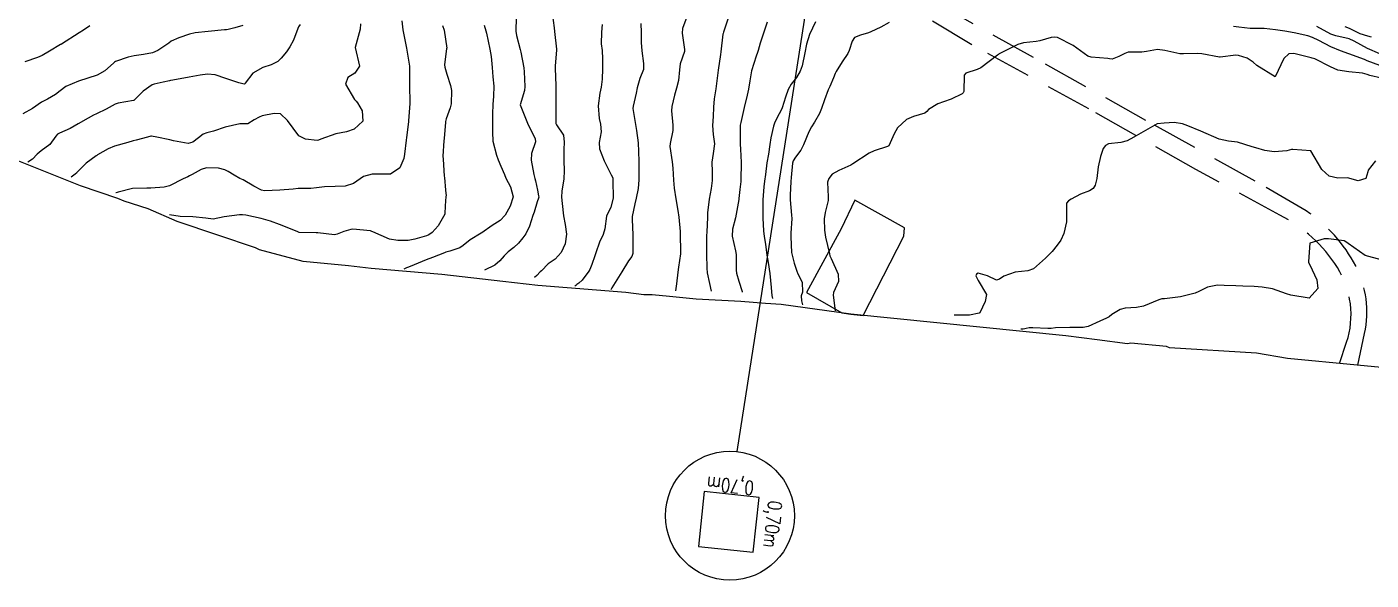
# Model space of a CAD drawing. Header units: metres. Extents: x 298520 to 308411, y 7433745 to 7450750.
# Drawn here: x 299195.5 to 299341.6, y 7449292.9 to 7449353 of the extents above; entities that cross this region are included whole.
import ezdxf

# ---------------------------------------------------------------- set-up
doc = ezdxf.new("R2010")
doc.units = ezdxf.units.M
doc.header["$LTSCALE"] = 10
doc.linetypes.add('CONTINUO', pattern=[0])
doc.linetypes.add('DASHED', pattern=[0.75, 0.5, -0.25])
for name, color, linetype in [('Area', 45, 'Continuous'), ('Curvas de Nivel 1m', 11, 'Continuous'), ('Curvas de Nivel 5m', 15, 'Continuous'), ('Edificações', 30, 'Continuous'), ('TEXTO', 45, 'Continuous'), ('Vias Secundárias', 230, 'DASHED')]:
    doc.layers.add(name, color=color, linetype=linetype)
doc.styles.add('ROMANS', font='romans', dxfattribs={"height": 0.2})

msp = doc.modelspace()

# ---------------------------------------------------------------- linework, layer by layer
at = {"layer": 'Area'}
msp.add_polyline3d([(299355.19, 7449314.84, 712.09), (299332.49, 7449317.01, 710.46), (299329.11, 7449317.59, 709.62), (299319.65, 7449318.17, 709), (299319.33, 7449318.33, 709.08), (299315.45, 7449318.67, 709.34), (299315.08, 7449318.62, 714.65), (299311.79, 7449319.04, 711.28), (299308.39, 7449319.47, 716.13), (299285.03, 7449321.84, 714.12), (299277.44, 7449322.9, 712.39), (299275.75, 7449323.01, 713.02), (299273.07, 7449323.2, 714.2), (299268.23, 7449323.45, 715.54), (299265.33, 7449323.75, 716.2), (299263.45, 7449323.92, 716.98), (299262.54, 7449323.92, 716.74), (299260.58, 7449324.17, 718.11), (299251, 7449324.94, 724.97), (299247.22, 7449325.4, 723.66), (299240.57, 7449326.13, 726.9), (299232.92, 7449326.78, 728.31), (299230.46, 7449327.08, 728.6), (299225.53, 7449327.56, 733.93), (299220.76, 7449328.82, 737.65), (299220.34, 7449329.05, 743.58), (299216.23, 7449330.43, 722.51), (299211.83, 7449331.91, 743.1), (299208.69, 7449333.26, 739.87), (299206.06, 7449334.11, 724.96), (299205.39, 7449334.41, 723.62), (299201.33, 7449335.78, 725.98), (299191.33, 7449339.76, 727.59)], dxfattribs=at)
at = {"layer": 'Curvas de Nivel 1m', "flags": 128}
for points, elevation in [([(299252.56, 7449354.55), (299252.78, 7449352.95), (299252.83, 7449352.54), (299253.06, 7449350.64), (299253.06, 7449350.54), (299252.9, 7449348.78), (299252.9, 7449348.54), (299252.97, 7449346.69), (299252.97, 7449346.54), (299252.96, 7449344.67), (299252.96, 7449344.54), (299252.96, 7449342.65), (299252.98, 7449342.54), (299253.06, 7449342.39), (299253.79, 7449341.27), (299253.88, 7449340.53), (299253.85, 7449339.71), (299253.85, 7449338.53), (299253.87, 7449337.4), (299253.83, 7449336.53), (299253.63, 7449335.18), (299253.59, 7449334.53), (299253.65, 7449333.84), (299253.81, 7449332.53), (299253.97, 7449331.56), (299254.12, 7449330.52), (299253.97, 7449329.46), (299253.56, 7449328.53), (299252.89, 7449327.82), (299252.13, 7449327.29), (299251.4, 7449326.55), (299251.28, 7449326.42), (299250.92, 7449326.05), (299250.65, 7449325.81)], 719), ([(299218.95, 7449353.18), (299218.08, 7449352.95), (299217.38, 7449352.76), (299217.18, 7449352.74), (299216.95, 7449352.73), (299215.18, 7449352.56), (299213.78, 7449352.4), (299213.18, 7449352.26), (299212.02, 7449351.87), (299211.17, 7449351.49), (299210.91, 7449351.29), (299210.6, 7449351.05), (299209.73, 7449350.48), (299209.15, 7449350.24), (299208.16, 7449350.06), (299207.15, 7449349.9), (299206.49, 7449349.75), (299205.14, 7449349.28), (299205.03, 7449349.22), (299204.91, 7449349.11), (299203.97, 7449348.27), (299203.12, 7449347.78), (299201.11, 7449347.16), (299199.72, 7449346.56), (299199.1, 7449346.1), (299198.59, 7449345.69), (299197.72, 7449345.19), (299197.3, 7449344.99), (299197.09, 7449344.85), (299196.12, 7449344.17), (299195.07, 7449343.61)], 726), ([(299202.35, 7449353.14), (299201.63, 7449352.69), (299201.18, 7449352.38), (299199.27, 7449351.18), (299199.2, 7449351.14), (299199.16, 7449351.12), (299197.95, 7449350.4), (299197.14, 7449349.93), (299196.65, 7449349.7), (299195.28, 7449349.23)], 727), ([(299231.76, 7449353.36), (299231.7, 7449352.79), (299231.16, 7449350.8), (299231.62, 7449348.79), (299231.13, 7449348.03), (299230.38, 7449347.55), (299230.12, 7449346.81), (299231.1, 7449345.16), (299231.27, 7449344.97), (299231.41, 7449344.8), (299231.93, 7449343.94), (299231.99, 7449342.79), (299231.05, 7449341.92), (299230.22, 7449341.64), (299229.05, 7449341.42), (299227.42, 7449340.84), (299227.17, 7449340.72), (299227.04, 7449340.71), (299225.76, 7449340.86), (299225.05, 7449341.22), (299223.8, 7449342.88), (299223.07, 7449343.58), (299222.35, 7449343.63), (299221.07, 7449343.39), (299220.74, 7449343.25), (299220.2, 7449342.93), (299219.49, 7449342.5), (299219.06, 7449342.51), (299218.62, 7449342.51), (299217.05, 7449342.14), (299215.78, 7449341.71), (299215.05, 7449341.53), (299214.64, 7449341.4), (299214.16, 7449341), (299213.51, 7449340.53), (299213.03, 7449340.37), (299211.42, 7449340.65), (299211.04, 7449340.76), (299209.6, 7449341.05), (299209.04, 7449341.16), (299208.95, 7449341.16), (299208.6, 7449341.06), (299207.38, 7449340.74), (299207.04, 7449340.65), (299206.45, 7449340.5), (299205.03, 7449340.08), (299204.34, 7449339.81), (299203.18, 7449339.13), (299203.08, 7449339.07), (299203.02, 7449339.03), (299201.93, 7449338.22), (299200.99, 7449337.28), (299200.93, 7449337.22), (299200.87, 7449337.16), (299200.29, 7449336.73)], 724), ([(299236.25, 7449353.69), (299236.35, 7449352.74), (299236.64, 7449351.26), (299236.75, 7449350.73), (299237.08, 7449348.78), (299237.08, 7449348.73), (299237.07, 7449346.77), (299237.07, 7449346.73), (299237.09, 7449344.73), (299236.96, 7449342.83), (299236.95, 7449342.73), (299236.74, 7449341.04), (299236.7, 7449340.73), (299236.54, 7449339.21), (299236.47, 7449338.74), (299236.02, 7449337.73), (299235, 7449337.05), (299234.72, 7449337.03), (299233, 7449337.06), (299232.08, 7449336.78), (299230.99, 7449336.04), (299230.07, 7449335.73), (299228.98, 7449335.7), (299227.82, 7449335.68), (299226.98, 7449335.57), (299226.34, 7449335.5), (299224.98, 7449335.47), (299224.43, 7449335.43), (299222.98, 7449335.29), (299221.31, 7449335.24), (299220.98, 7449335.32), (299220.16, 7449335.75), (299218.99, 7449336.41), (299218.64, 7449336.59), (299218.01, 7449336.95), (299217.37, 7449337.34), (299217, 7449337.5), (299216.3, 7449337.68), (299215, 7449337.74), (299214.45, 7449337.54), (299213.44, 7449337.01), (299213.15, 7449336.85), (299212.99, 7449336.76), (299212.49, 7449336.52), (299210.98, 7449335.78), (299210.41, 7449335.62), (299208.98, 7449335.51), (299208.52, 7449335.52), (299206.98, 7449335.5), (299205.42, 7449335.1), (299205.21, 7449335.03), (299205.15, 7449335.04)], 723), ([(299240.67, 7449353.2), (299240.84, 7449352.68), (299241.11, 7449350.74), (299241.1, 7449350.68), (299240.89, 7449348.93), (299240.91, 7449348.68), (299241.12, 7449347.89), (299241.53, 7449346.68), (299241.64, 7449346.14), (299241.6, 7449344.67), (299241.5, 7449344.25), (299241.07, 7449343.04), (299240.99, 7449342.76), (299240.98, 7449342.68), (299240.83, 7449340.9), (299240.81, 7449340.68), (299240.71, 7449338.99), (299240.72, 7449338.68), (299240.85, 7449336.82), (299240.86, 7449336.68), (299240.98, 7449335.29), (299241.04, 7449334.68), (299241.03, 7449334.62), (299240.96, 7449333.62), (299240.91, 7449332.72), (299240.9, 7449332.68), (299240.19, 7449331.43), (299239.53, 7449330.69), (299239.16, 7449330.46), (299238.92, 7449330.36), (299237.66, 7449329.97), (299236.91, 7449329.84), (299235.81, 7449329.84), (299234.91, 7449329.97), (299233.07, 7449330.78), (299232.97, 7449330.83), (299232.92, 7449330.85), (299232.84, 7449330.87), (299230.93, 7449331.05), (299230.69, 7449331.04), (299229.92, 7449330.81), (299229.22, 7449330.52), (299228.92, 7449330.47), (299227.1, 7449330.66), (299226.92, 7449330.67), (299225.07, 7449330.72), (299224.92, 7449330.76), (299224.67, 7449330.87), (299222.93, 7449331.58), (299221.95, 7449331.93), (299220.94, 7449332.23), (299219.29, 7449332.59), (299218.94, 7449332.61), (299218.61, 7449332.61), (299216.94, 7449332.41), (299215.74, 7449332.17), (299214.94, 7449332.26), (299213.54, 7449332.4), (299212.14, 7449332.43), (299211, 7449332.61)], 722), ([(299245.19, 7449353.24), (299245.38, 7449352.63), (299245.44, 7449352.37), (299245.79, 7449350.62), (299245.95, 7449349.83), (299246.05, 7449348.62), (299246.14, 7449347.6), (299246.25, 7449346.62), (299246.2, 7449345.51), (299246.12, 7449344.62), (299246.08, 7449343.61), (299246.09, 7449342.62), (299246.08, 7449341.59), (299246.12, 7449340.62), (299246.51, 7449339.12), (299246.7, 7449338.61), (299247.01, 7449337.9), (299247.38, 7449336.99), (299247.54, 7449336.6), (299248.05, 7449335.66), (299248.34, 7449334.59), (299248, 7449333.56), (299247.48, 7449332.6), (299246.94, 7449332.01), (299246.07, 7449331.48), (299244.92, 7449330.68), (299244.84, 7449330.63), (299243.66, 7449329.9), (299242.9, 7449329.28), (299242.53, 7449329.04), (299241.45, 7449328.67), (299241.01, 7449328.56), (299240.89, 7449328.51), (299239.58, 7449327.99), (299238.88, 7449327.73), (299237.15, 7449327), (299236.87, 7449326.89), (299236.76, 7449326.85), (299236.47, 7449326.73)], 721), ([(299258.02, 7449353.31), (299257.95, 7449352.48), (299257.91, 7449351.22), (299257.99, 7449350.48), (299258.05, 7449349.58), (299258.05, 7449348.48), (299258.01, 7449347.37), (299257.9, 7449346.48), (299257.75, 7449345.83), (299257.57, 7449344.48), (299257.69, 7449343.1), (299257.81, 7449342.48), (299257.88, 7449341.65), (299257.68, 7449340.48), (299257.71, 7449339.81), (299258.23, 7449338.48), (299259, 7449336.96), (299259.15, 7449336.63), (299259.17, 7449336.47), (299259.17, 7449336.29), (299259.19, 7449334.47), (299258.95, 7449333.41), (299258.62, 7449332.8), (299258.49, 7449332.47), (299258.31, 7449331.1), (299258.12, 7449330.48), (299257.73, 7449329.67), (299257.32, 7449328.49), (299257.22, 7449328.16), (299256.88, 7449327.23), (299256.67, 7449326.7), (299256.55, 7449326.49), (299255.83, 7449325.53), (299255.47, 7449325.2), (299255.25, 7449325.05), (299255.13, 7449324.94), (299255.05, 7449324.87)], 718), ([(299262.22, 7449353.4), (299262.26, 7449352.43), (299262.26, 7449351.34), (299262.3, 7449350.43), (299262.51, 7449349.06), (299262.48, 7449348.43), (299262.11, 7449347.45), (299261.81, 7449346.43), (299261.69, 7449345.85), (299261.36, 7449344.44), (299261.35, 7449344.16), (299261.62, 7449342.43), (299261.72, 7449341.77), (299261.91, 7449340.43), (299261.95, 7449339.5), (299261.98, 7449338.43), (299262, 7449337.43), (299261.99, 7449336.43), (299261.91, 7449335.5), (299261.69, 7449334.43), (299261.56, 7449333.83), (299261.28, 7449332.44), (299261.26, 7449332.12), (299261.33, 7449330.44), (299261.35, 7449330.01), (299261.35, 7449328.44), (299261.23, 7449328.1), (299260.88, 7449327.61), (299260.16, 7449326.45), (299259.07, 7449324.68), (299258.94, 7449324.47)], 717), ([(299267.2, 7449354.13), (299266.72, 7449352.85), (299266.69, 7449352.37), (299266.96, 7449350.58), (299266.94, 7449350.37), (299266.49, 7449349.03), (299266.4, 7449348.38), (299266.29, 7449347.21), (299266.09, 7449346.38), (299265.85, 7449345.63), (299265.56, 7449344.39), (299265.54, 7449343.92), (299265.7, 7449342.38), (299265.67, 7449341.77), (299265.38, 7449340.39), (299265.37, 7449340.05), (299265.63, 7449338.38), (299265.69, 7449337.69), (299265.76, 7449336.38), (299265.84, 7449335.52), (299266, 7449334.38), (299266.23, 7449333.1), (299266.33, 7449332.38), (299266.48, 7449330.82), (299266.5, 7449330.37), (299266.53, 7449328.75), (299266.51, 7449328.37), (299266.31, 7449326.94), (299266.22, 7449326.38), (299266.1, 7449325.14), (299265.98, 7449324.38)], 716), ([(299275.92, 7449353.54), (299275.49, 7449352.27), (299275.42, 7449352.03), (299275.17, 7449351.26), (299274.95, 7449350.48), (299274.89, 7449350.27), (299274.75, 7449349.87), (299274.25, 7449348.28), (299274.04, 7449347.2), (299273.91, 7449346.29), (299273.78, 7449345.61), (299273.45, 7449344.29), (299273.07, 7449342.65), (299273.01, 7449342.35), (299273.01, 7449342.3), (299272.99, 7449340.36), (299272.99, 7449340.3), (299273.03, 7449339.75), (299273.1, 7449338.3), (299273.08, 7449336.38), (299273.07, 7449336.3), (299273.07, 7449336.23), (299272.98, 7449335.36), (299272.87, 7449334.39), (299272.86, 7449334.3), (299272.57, 7449332.68), (299272.49, 7449332.3), (299272.18, 7449331.06), (299272.15, 7449330.31), (299272.49, 7449328.71), (299272.56, 7449328.3), (299272.56, 7449326.62), (299272.6, 7449326.3), (299272.86, 7449325.42), (299273.21, 7449324.3), (299273.23, 7449324.22)], 714), ([(299281.2, 7449353.6), (299280.54, 7449352.21), (299280.21, 7449351.17), (299280.02, 7449350.22), (299279.75, 7449348.83), (299279.53, 7449348.22), (299279.13, 7449347.55), (299278.53, 7449346.82), (299278.23, 7449346.24), (299277.94, 7449345.4), (299277.56, 7449344.25), (299277.42, 7449343.91), (299277.07, 7449343.28), (299276.74, 7449342.58), (299276.62, 7449342.25), (299276.33, 7449340.98), (299276.23, 7449340.26), (299276.07, 7449339.21), (299275.9, 7449338.26), (299275.74, 7449337.01), (299275.65, 7449336.27), (299275.59, 7449335.67), (299275.48, 7449334.27), (299275.47, 7449332.79), (299275.48, 7449332.27), (299275.53, 7449330.87), (299275.6, 7449330.27), (299275.74, 7449329.44), (299275.9, 7449328.26), (299276.06, 7449327.44), (299276.22, 7449326.26), (299276.38, 7449324.73), (299276.42, 7449324.26), (299276.44, 7449323.86), (299276.5, 7449323.52)], 713), ([(299289.2, 7449353.52), (299288.29, 7449353.02), (299287.19, 7449352.49), (299286.93, 7449352.39), (299286.09, 7449352.14), (299285.43, 7449351.89), (299285.17, 7449351.48), (299284.85, 7449350.47), (299284.7, 7449350.16), (299284.09, 7449349.23), (299283.45, 7449348.18), (299283.34, 7449347.97), (299283.13, 7449347.51), (299282.73, 7449346.58), (299282.58, 7449346.19), (299282.16, 7449345.13), (299281.83, 7449344.19), (299281.62, 7449343.65), (299281.07, 7449342.71), (299280.77, 7449342.2), (299280.48, 7449341.63), (299279.9, 7449340.22), (299279.61, 7449339.64), (299279.02, 7449338.9), (299278.77, 7449338.48), (299278.7, 7449338.23), (299278.55, 7449336.69), (299278.52, 7449336.23), (299278.45, 7449334.75), (299278.44, 7449334.24), (299278.59, 7449332.59), (299278.61, 7449332.23), (299278.52, 7449330.64), (299278.52, 7449330.23), (299278.59, 7449328.54), (299278.64, 7449328.23), (299278.88, 7449327.37), (299279.15, 7449326.5), (299279.28, 7449326.22), (299279.75, 7449325.32), (299279.77, 7449324.22), (299279.62, 7449323.83), (299279.68, 7449323.27), (299279.75, 7449322.99), (299279.78, 7449322.83)], 712), ([(299342.51, 7449348.84), (299341.15, 7449349.37), (299340.85, 7449349.49), (299339.16, 7449350.13), (299338.24, 7449350.45), (299337.17, 7449350.89), (299335.87, 7449351.55), (299335.19, 7449351.89), (299334.68, 7449352.07), (299333.19, 7449352.41), (299332.18, 7449352.59), (299331.19, 7449352.74), (299329.95, 7449352.87), (299329.2, 7449352.86), (299328.42, 7449352.87), (299327.2, 7449353.03), (299326.61, 7449353.07)], 712), ([(299342.51, 7449350.12), (299341.17, 7449350.69), (299339.71, 7449351.5), (299339.19, 7449351.74), (299337.74, 7449352.08), (299337.19, 7449352.27), (299335.68, 7449353.08)], 713), ([(299341.61, 7449351.91), (299341.19, 7449352.04), (299340.39, 7449352.29), (299339.2, 7449352.87), (299338.73, 7449353.05)], 714), ([(299342.7, 7449347.47), (299341.42, 7449347.77), (299341.14, 7449347.86), (299340.63, 7449348), (299339.14, 7449348.16), (299337.96, 7449348.35), (299337.14, 7449348.71), (299335.43, 7449349.56), (299335.15, 7449349.64), (299335.05, 7449349.67), (299333.16, 7449350.14), (299332.62, 7449350.13), (299332.07, 7449349.6), (299331.13, 7449347.61), (299329.15, 7449348.85), (299328.73, 7449349.22), (299328.1, 7449349.65), (299327.16, 7449349.95), (299326.85, 7449349.97), (299325.15, 7449349.76), (299325.08, 7449349.76), (299323.16, 7449350.12), (299322.71, 7449350.15), (299321.16, 7449350.1), (299320.77, 7449350.12), (299319.16, 7449350.46), (299318.34, 7449350.59), (299317.16, 7449350.37), (299316.64, 7449350.3), (299315.16, 7449350.3), (299314.8, 7449350.16), (299314.15, 7449349.81), (299313.42, 7449349.55), (299313.15, 7449349.57), (299312.94, 7449349.61), (299311.15, 7449349.74), (299310.78, 7449349.85), (299309.17, 7449351.01), (299307.5, 7449351.89), (299307.18, 7449351.94), (299306.8, 7449351.9), (299305.56, 7449351.53), (299305.18, 7449351.46), (299303.78, 7449351.32), (299303.17, 7449351.14), (299302.38, 7449350.73), (299301.16, 7449350.1), (299301.07, 7449350.04), (299300.98, 7449349.96), (299299.14, 7449348.61), (299298.74, 7449348.4), (299297.54, 7449348.01), (299297.34, 7449347.8), (299297.29, 7449346.01), (299297.24, 7449345.88), (299297.11, 7449345.78), (299295.93, 7449345.2), (299295.1, 7449344.89), (299294.47, 7449344.67), (299293.48, 7449344.06), (299293.28, 7449343.86), (299293.08, 7449343.67), (299291.85, 7449343.3), (299291.07, 7449342.99), (299290.09, 7449342.09), (299289.72, 7449341.43), (299289.17, 7449340.11), (299289.03, 7449340.04), (299287.56, 7449339.59), (299287.02, 7449339.32), (299285.24, 7449338.16), (299285.01, 7449338.01), (299283.74, 7449337.44), (299283, 7449337.05), (299282.62, 7449336.56), (299282.51, 7449336.18), (299282.58, 7449334.57), (299282.57, 7449334.18), (299282.25, 7449332.88), (299282.13, 7449332.19), (299282.15, 7449330.96), (299282.28, 7449330.19), (299282.7, 7449328.38), (299282.75, 7449328.18), (299282.89, 7449327.89), (299283.64, 7449326.17), (299283.67, 7449325.37), (299283.15, 7449324.18), (299283.11, 7449323.91), (299283.32, 7449322.18)], 711), ([(299342.64, 7449327.73), (299340.9, 7449328.22), (299339.08, 7449329.51), (299338.91, 7449329.63), (299338.63, 7449329.8), (299336.92, 7449330.03), (299336.45, 7449330.01), (299334.91, 7449329.56), (299334.76, 7449327.56), (299334.77, 7449327.44), (299334.89, 7449327.2), (299335.65, 7449325.55), (299335.79, 7449324.62), (299334.84, 7449323.56), (299332.85, 7449323.9), (299332.38, 7449324.06), (299330.86, 7449324.6), (299329.72, 7449324.76), (299328.86, 7449324.83), (299327.62, 7449324.89), (299326.86, 7449324.9), (299325.58, 7449324.96), (299324.86, 7449324.98), (299323.79, 7449324.76), (299322.85, 7449324.3), (299322.43, 7449324.12), (299320.84, 7449323.73), (299319.1, 7449323.49), (299318.84, 7449323.5), (299318.49, 7449323.4), (299316.83, 7449322.7), (299316.07, 7449322.55), (299314.83, 7449322.49), (299314.28, 7449322.35), (299313.4, 7449321.81), (299313.09, 7449321.54), (299312.82, 7449321.4), (299312.07, 7449321.08), (299310.81, 7449320.5), (299310.27, 7449320.4), (299308.81, 7449320.4), (299307.26, 7449320.35), (299306.81, 7449320.28), (299306.45, 7449320.26), (299304.81, 7449320.35), (299304.39, 7449320.34), (299304.09, 7449320.29), (299303.92, 7449320.23), (299303.75, 7449320.2), (299303.5, 7449320.2)], 709)]:
    msp.add_lwpolyline(points, dxfattribs=dict(at, elevation=elevation))
at = {"layer": 'Curvas de Nivel 5m', "flags": 128}
for points, elevation in [([(299225.19, 7449353.32), (299225.02, 7449353.04), (299224.95, 7449352.87), (299224.45, 7449351.6), (299224.05, 7449350.88), (299223.7, 7449350.34), (299223.14, 7449349.63), (299222.76, 7449349.28), (299222.04, 7449348.91), (299221.13, 7449348.62), (299220.03, 7449348.03), (299219.22, 7449346.94), (299219.18, 7449346.87), (299219.11, 7449346.83), (299218.52, 7449346.95), (299217.12, 7449347.45), (299215.97, 7449347.82), (299215.12, 7449347.89), (299214.32, 7449347.8), (299213.12, 7449347.57), (299211.35, 7449347.27), (299211.11, 7449347.21), (299210.98, 7449347.18), (299210.31, 7449347.05), (299209.34, 7449346.82), (299209.11, 7449346.73), (299208.12, 7449346.05), (299207.15, 7449345.08), (299207.12, 7449345.06), (299207.09, 7449345.05), (299205.42, 7449344.77), (299205.09, 7449344.65), (299204.1, 7449344.1), (299203.07, 7449343.61), (299202.75, 7449343.46), (299202.14, 7449343.14), (299201.06, 7449342.5), (299200.21, 7449342.01), (299199.05, 7449341.49), (299198.83, 7449341.39), (299198.63, 7449341.18), (299197.97, 7449340.25), (299197.03, 7449339.56), (299196.61, 7449339.21), (299196.1, 7449338.67), (299195.61, 7449338.35)], 725), ([(299248.67, 7449354.06), (299248.64, 7449352.59), (299248.7, 7449352.11), (299249.09, 7449350.58), (299249.16, 7449350.3), (299249.51, 7449348.58), (299249.54, 7449348.16), (299249.6, 7449346.58), (299249.55, 7449346.13), (299249.08, 7449344.58), (299249.88, 7449342.57), (299250.72, 7449340.89), (299250.76, 7449340.56), (299250.32, 7449339.27), (299250.28, 7449338.57), (299250.57, 7449336.99), (299250.69, 7449336.56), (299250.76, 7449336.33), (299250.98, 7449335.29), (299251.1, 7449334.69), (299251.11, 7449334.56), (299251.09, 7449334.44), (299250.96, 7449334.02), (299250.6, 7449332.91), (299250.49, 7449332.56), (299250.12, 7449331.38), (299249.7, 7449330.57), (299249.37, 7449330.12), (299248.91, 7449329.54), (299248.42, 7449329.08), (299247.81, 7449328.6), (299247.34, 7449328.16), (299246.88, 7449327.62), (299246.34, 7449327.15), (299245.22, 7449326.63)], 720), ([(299271.65, 7449353.87), (299271.18, 7449352.47), (299271.14, 7449352.32), (299271.13, 7449352.27), (299270.91, 7449350.32), (299270.87, 7449350.05), (299270.61, 7449348.33), (299270.54, 7449347.75), (299270.35, 7449346.33), (299270.19, 7449345.24), (299270.11, 7449344.33), (299270.06, 7449343.32), (299270, 7449342.34), (299270.08, 7449341.36), (299270.2, 7449340.33), (299270.07, 7449339.29), (299269.91, 7449338.34), (299269.95, 7449337.29), (299269.96, 7449336.34), (299269.84, 7449335.48), (299269.62, 7449334.34), (299269.47, 7449332.86), (299269.44, 7449332.34), (299269.38, 7449330.79), (299269.36, 7449330.34), (299269.35, 7449329.91), (299269.35, 7449328.34), (299269.37, 7449326.83), (299269.42, 7449326.34), (299269.68, 7449325.15), (299269.85, 7449324.34)], 715), ([(299342.03, 7449338.48), (299341.25, 7449337.49), (299341.19, 7449337.31), (299341, 7449336.59), (299340.17, 7449336.32), (299339, 7449336.64), (299337.93, 7449336.6), (299337, 7449336.82), (299336.2, 7449337.55), (299335.03, 7449339.56), (299333.04, 7449339.74), (299332.9, 7449339.72), (299332.41, 7449339.59), (299331.03, 7449339.48), (299330.03, 7449339.62), (299329.04, 7449339.91), (299328.65, 7449340.03), (299327.05, 7449340.51), (299326.08, 7449340.63), (299325.05, 7449340.83), (299323.06, 7449341.7), (299321.66, 7449342.31), (299321.07, 7449342.51), (299320.15, 7449342.66), (299319.07, 7449342.6), (299318.33, 7449342.5), (299317.06, 7449341.77), (299315.77, 7449341.07), (299315.05, 7449340.66), (299314.36, 7449340.49), (299313.04, 7449340.33), (299312.7, 7449340.16), (299312.43, 7449339.83), (299312.16, 7449338.96), (299311.92, 7449337.84), (299311.75, 7449336.58), (299311.56, 7449335.84), (299311.35, 7449335.48), (299310.98, 7449335.25), (299309.97, 7449334.87), (299308.97, 7449334.33), (299308.69, 7449334.15), (299308.46, 7449333.88), (299308.48, 7449332.34), (299308.48, 7449331.87), (299308.19, 7449330.61), (299307.83, 7449329.88), (299307.45, 7449329.34), (299306.9, 7449328.64), (299306.17, 7449327.9), (299304.88, 7449326.75), (299304.27, 7449326.53), (299302.88, 7449326.41), (299301.64, 7449325.96), (299301.2, 7449325.63), (299300.87, 7449325.53), (299299.88, 7449325.98), (299298.88, 7449326.27), (299298.67, 7449326.19), (299298.62, 7449325.99), (299298.87, 7449325.49), (299299.76, 7449323.98), (299299.61, 7449323.2), (299299.05, 7449321.99), (299298.98, 7449321.93), (299297.94, 7449321.72), (299296.27, 7449321.73)], 710)]:
    msp.add_lwpolyline(points, dxfattribs=dict(at, elevation=elevation))
at = {"layer": 'Edificações', "elevation": 714.23}
msp.add_lwpolyline([(299286.36, 7449321.7), (299290.78, 7449330.31), (299290.87, 7449331.2), (299285.48, 7449334.23), (299283.99, 7449331.09), (299280.2, 7449324.18), (299284.05, 7449321.98), (299285.03, 7449321.84)], close=True, dxfattribs=at)
at = {"layer": 'TEXTO', "linetype": 'CONTINUO'}
msp.add_polyline3d([(299301.72, 7449493.24, 0), (299272.65, 7449306.9, 0)], dxfattribs=at)
msp.add_polyline3d([(299275.06, 7449301.93, 0), (299269.09, 7449302.56, 0), (299268.47, 7449296.59, 0), (299274.43, 7449295.96, 0), (299275.06, 7449301.93, 0)], close=True, dxfattribs=at)
msp.add_circle((299271.89, 7449299.94), 7, dxfattribs=at)
at = {"layer": 'Vias Secundárias'}
for points, elevation in [([(299338.14, 7449316.47), (299338.9, 7449318.78, 0.224102), (299337.9, 7449326.89, 0.13475), (299331.64, 7449332.6), (299322.52, 7449337.56), (299310.88, 7449344.15), (299298.18, 7449351.09), (299289.32, 7449356.44), (299285.7, 7449358.69), (299277.12, 7449364.94), (299271.77, 7449369.09), (299265.92, 7449374.68), (299260.36, 7449381.58), (299254.18, 7449389.29), (299248.54, 7449395.96), (299242.16, 7449404.9), (299236.72, 7449411.44)], 710.86), ([(299340.11, 7449316.28), (299340.86, 7449319.73, 0.175032), (299339.89, 7449327.07, 0.127817), (299334.5, 7449333.07), (299328.95, 7449336.29), (299317.1, 7449342.89), (299304.88, 7449349.71), (299293.01, 7449356.32), (299282.25, 7449363.35), (299272.12, 7449371.38), (299265, 7449378.72), (299257.48, 7449388.17), (299253.88, 7449393.42), (299252.93, 7449396.52), (299254.3, 7449399.33), (299256.39, 7449401.69)], 711.01)]:
    msp.add_lwpolyline(points, format="xyb", dxfattribs=dict(at, elevation=elevation))

# ---------------------------------------------------------------- texts
at = {"layer": 'TEXTO', "style": 'ROMANS', "width": 0.8}
for rotation, p in [(174, (299274.57, 7449303.66)), (264, (299276.07, 7449301.63))]:
    msp.add_text('0,70m', height=1.5, rotation=rotation, dxfattribs=at).set_placement(p)

doc.saveas('drawing.dxf')
